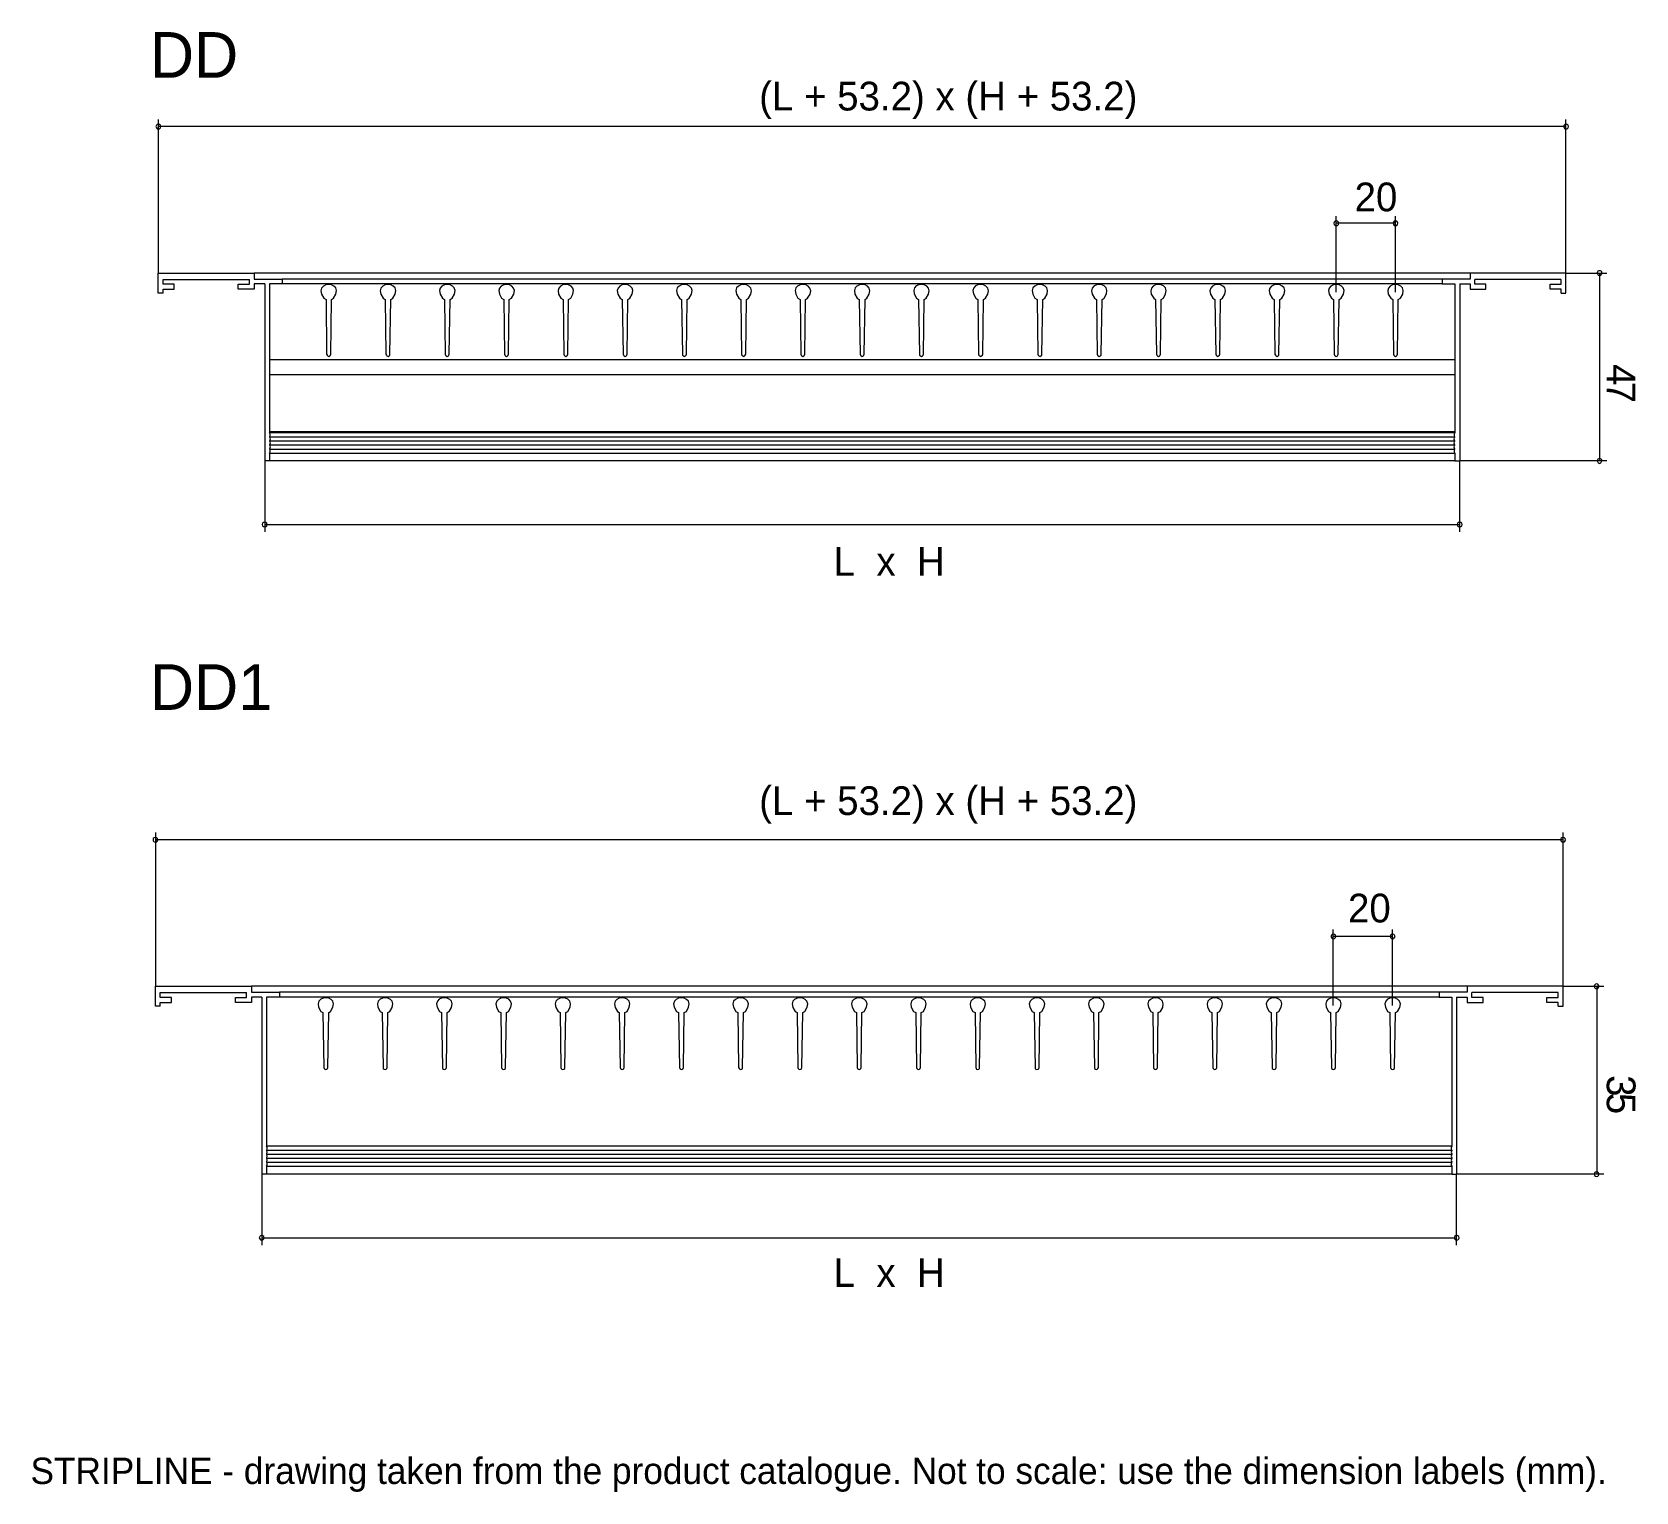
# Model space of a CAD drawing. Extents: x 0 to 244, y -13 to 208.
import ezdxf

# ---------------------------------------------------------------- set-up
doc = ezdxf.new("R2010")
doc.units = 0
for name, color, linetype in [('GEOMETRY', 7, 'Continuous'), ('NOTE', 1, 'Continuous'), ('TEXT', 7, 'Continuous')]:
    doc.layers.add(name, color=color, linetype=linetype)

msp = doc.modelspace()

# ---------------------------------------------------------------- linework, layer by layer
at = {"layer": 'GEOMETRY', "lineweight": 13}
for points in [[(19.4, 195.24), (19.4, 171.91)], [(233.13, 171.91), (233.13, 195.24)], [(233.13, 194.15), (19.4, 194.15)], [(198.26, 169.02), (198.26, 180.55)], [(207.26, 169.02), (207.26, 180.55)], [(207.26, 179.46), (198.26, 179.46)], [(20.14, 168.86), (19.4, 168.86), (19.4, 171.91), (33.98, 171.91)], [(20.14, 170.91), (33.24, 170.91)], [(20.14, 168.86), (20.14, 169.47), (21.84, 169.47), (21.84, 170.21), (20.14, 170.21), (20.14, 170.91)], [(33.24, 170.21), (33.24, 170.91)], [(218.57, 171.91), (33.98, 171.91)], [(33.98, 171.91), (33.98, 170.98)], [(33.98, 170.98), (38.23, 170.98), (38.23, 170.27), (36.3, 170.27)], [(214.33, 170.98), (38.23, 170.98)], [(218.57, 170.98), (214.33, 170.98), (214.33, 170.27), (216.26, 170.27)], [(232.42, 168.86), (233.13, 168.86), (233.13, 171.91), (218.57, 171.91)], [(218.57, 171.91), (218.57, 170.98)], [(232.42, 170.91), (219.31, 170.91)], [(219.31, 170.21), (219.31, 170.91)], [(232.42, 168.86), (232.42, 169.47), (230.72, 169.47), (230.72, 170.21), (232.42, 170.21), (232.42, 170.91)], [(233.13, 171.91), (239.33, 171.91)], [(238.23, 171.91), (238.23, 143.38)], [(33.98, 169.47), (31.54, 169.47), (31.54, 170.21), (33.25, 170.21)], [(33.98, 170.27), (33.98, 169.47)], [(35.56, 170.27), (33.98, 170.27)], [(35.56, 170.27), (35.56, 143.38)], [(36.3, 170.27), (36.3, 147.62)], [(214.33, 170.27), (38.23, 170.27)], [(216.26, 170.27), (216.26, 147.62)], [(217, 170.27), (217, 143.38)], [(217, 170.27), (218.57, 170.27)], [(218.57, 170.27), (218.57, 169.47)], [(218.57, 169.47), (220.98, 169.47), (220.98, 170.21), (219.31, 170.21)], [(216.26, 158.74), (36.3, 158.74)], [(216.26, 156.46), (36.3, 156.46)], [(216.26, 147.81), (36.3, 147.81)], [(36.33, 147.04), (36.39, 147.24), (36.39, 147.43), (36.3, 147.62)], [(216.26, 147.62), (36.3, 147.62)], [(36.33, 147.04), (36.3, 147.01), (36.33, 146.98)], [(36.3, 147.01), (216.23, 147.01)], [(36.33, 146.43), (36.3, 146.4), (36.33, 146.37)], [(36.3, 146.4), (216.23, 146.4)], [(36.33, 146.43), (36.43, 146.72), (36.33, 146.98)], [(36.33, 145.82), (36.43, 146.11), (36.33, 146.37)], [(216.23, 146.98), (216.13, 146.72), (216.23, 146.43)], [(216.23, 146.37), (216.13, 146.11), (216.23, 145.82)], [(216.26, 147.62), (216.16, 147.43), (216.16, 147.24), (216.23, 147.04)], [(216.23, 146.98), (216.23, 147.04)], [(216.23, 146.37), (216.23, 146.43)], [(36.33, 145.82), (36.3, 145.79), (36.33, 145.76)], [(36.3, 145.79), (216.23, 145.79)], [(36.33, 145.21), (36.3, 145.18), (36.33, 145.15)], [(36.3, 145.18), (216.23, 145.18)], [(36.3, 144.57), (36.39, 144.76), (36.39, 144.96), (36.33, 145.15)], [(36.3, 144.57), (36.3, 143.38)], [(36.3, 144.57), (216.26, 144.57)], [(36.33, 145.21), (36.43, 145.5), (36.33, 145.76)], [(216.23, 145.76), (216.13, 145.5), (216.23, 145.21)], [(216.23, 145.15), (216.16, 144.96), (216.16, 144.76), (216.26, 144.57)], [(216.23, 145.76), (216.23, 145.82)], [(216.23, 145.15), (216.23, 145.21)], [(216.26, 144.57), (216.26, 143.38)], [(36.3, 143.38), (35.56, 143.38)], [(35.56, 143.38), (35.56, 132.62)], [(216.26, 143.38), (36.3, 143.38)], [(216.26, 143.38), (217, 143.38)], [(217, 132.62), (217, 143.38)], [(239.33, 143.38), (217, 143.38)], [(35.56, 133.71), (217, 133.71)], [(18.97, 86.94), (18.97, 63.58)], [(232.7, 85.82), (18.97, 85.82)], [(232.7, 63.58), (232.7, 86.94)], [(197.8, 60.69), (197.8, 72.23)], [(206.8, 71.13), (197.8, 71.13)], [(206.8, 60.69), (206.8, 72.23)], [(19.71, 60.56), (18.97, 60.56), (18.97, 63.58), (33.55, 63.58)], [(218.11, 63.58), (33.55, 63.58)], [(33.55, 63.58), (33.55, 62.68)], [(231.96, 60.56), (232.7, 60.56), (232.7, 63.58), (218.11, 63.58)], [(218.11, 63.58), (218.11, 62.68)], [(232.7, 63.58), (238.9, 63.58)], [(237.81, 63.58), (237.81, 35.05)], [(19.71, 62.62), (32.81, 62.62)], [(19.71, 60.56), (19.71, 61.14), (21.41, 61.14), (21.41, 61.88), (19.71, 61.88), (19.71, 62.62)], [(33.55, 61.14), (31.11, 61.14), (31.11, 61.88), (32.82, 61.88)], [(32.82, 61.88), (32.82, 62.62)], [(33.55, 62.68), (37.8, 62.68), (37.8, 61.94), (35.84, 61.94)], [(33.55, 61.94), (33.55, 61.14)], [(35.13, 61.94), (33.55, 61.94)], [(35.13, 61.94), (35.13, 35.05)], [(35.84, 61.94), (35.84, 39.29)], [(213.87, 62.68), (37.8, 62.68)], [(213.87, 61.94), (37.8, 61.94)], [(218.11, 62.68), (213.87, 62.68), (213.87, 61.94), (215.83, 61.94)], [(215.83, 61.94), (215.83, 39.29)], [(216.53, 61.94), (216.53, 35.05)], [(216.53, 61.94), (218.11, 61.94)], [(218.11, 61.94), (218.11, 61.14)], [(218.11, 61.14), (220.55, 61.14), (220.55, 61.88), (218.85, 61.88)], [(231.96, 62.62), (218.85, 62.62)], [(218.85, 61.88), (218.85, 62.62)], [(231.96, 60.56), (231.96, 61.14), (230.25, 61.14), (230.25, 61.88), (231.96, 61.88), (231.96, 62.62)], [(35.87, 38.72), (35.96, 38.91), (35.96, 39.13), (35.84, 39.29)], [(215.83, 39.29), (35.84, 39.29)], [(215.83, 39.29), (215.7, 39.13), (215.7, 38.91), (215.79, 38.72)], [(35.84, 36.27), (35.96, 36.43), (35.96, 36.66), (35.87, 36.82)], [(35.87, 38.72), (35.87, 38.65)], [(35.87, 38.68), (215.79, 38.68)], [(35.87, 38.14), (35.96, 38.39), (35.87, 38.65)], [(35.87, 38.14), (35.87, 38.04)], [(35.87, 38.07), (215.79, 38.07)], [(35.87, 37.53), (35.96, 37.78), (35.87, 38.04)], [(35.87, 37.53), (35.87, 37.43)], [(35.87, 37.46), (215.79, 37.46)], [(35.87, 36.91), (35.96, 37.17), (35.87, 37.43)], [(35.87, 36.91), (35.87, 36.82)], [(35.87, 36.88), (215.79, 36.88)], [(215.79, 38.65), (215.7, 38.39), (215.79, 38.14)], [(215.79, 38.04), (215.7, 37.78), (215.79, 37.53)], [(215.79, 37.43), (215.7, 37.17), (215.79, 36.91)], [(215.79, 36.82), (215.7, 36.66), (215.7, 36.43), (215.83, 36.27)], [(215.79, 38.65), (215.79, 38.71)], [(215.79, 38.04), (215.79, 38.14)], [(215.79, 37.43), (215.79, 37.53)], [(215.79, 36.82), (215.79, 36.91)], [(35.84, 35.05), (35.13, 35.05)], [(35.13, 35.05), (35.13, 24.29)], [(35.84, 36.27), (35.84, 35.05)], [(35.84, 36.27), (215.83, 36.27)], [(215.83, 35.05), (35.84, 35.05)], [(215.83, 36.27), (215.83, 35.05)], [(215.83, 35.05), (216.53, 35.05)], [(216.53, 24.29), (216.53, 35.05)], [(238.9, 35.05), (216.53, 35.05)], [(35.13, 25.38), (216.53, 25.38)]]:
    msp.add_lwpolyline(points, dxfattribs=at)
for points in [[(19.4, 193.79), (19.59, 193.82), (19.72, 193.98), (19.78, 194.15), (19.72, 194.34), (19.59, 194.47), (19.4, 194.53), (19.24, 194.47), (19.11, 194.34), (19.04, 194.15), (19.11, 193.98), (19.24, 193.82), (19.4, 193.79)], [(233.13, 193.79), (233.32, 193.82), (233.45, 193.98), (233.51, 194.15), (233.45, 194.34), (233.32, 194.47), (233.13, 194.53), (232.96, 194.47), (232.84, 194.34), (232.77, 194.15), (232.84, 193.98), (232.96, 193.82), (233.13, 193.79)], [(198.26, 179.11), (198.43, 179.14), (198.59, 179.27), (198.62, 179.46), (198.59, 179.65), (198.43, 179.78), (198.26, 179.81), (198.07, 179.78), (197.94, 179.65), (197.88, 179.46), (197.94, 179.27), (198.07, 179.14), (198.26, 179.11)], [(207.26, 179.11), (207.45, 179.14), (207.58, 179.27), (207.62, 179.46), (207.58, 179.65), (207.45, 179.78), (207.26, 179.81), (207.07, 179.78), (206.94, 179.65), (206.91, 179.46), (206.94, 179.27), (207.07, 179.14), (207.26, 179.11)], [(238.23, 171.53), (238.43, 171.59), (238.56, 171.79), (238.6, 171.96), (238.57, 172.08), (238.49, 172.18), (238.37, 172.23), (238.24, 172.25), (238.1, 172.23), (237.98, 172.18), (237.9, 172.09), (237.87, 171.96), (237.91, 171.79), (238.04, 171.59), (238.23, 171.53)], [(45.71, 167.9), (46.03, 168.09), (46.38, 168.72), (46.47, 169.24), (46.35, 169.64), (46.08, 169.93), (45.7, 170.1), (45.28, 170.15), (44.85, 170.09), (44.48, 169.91), (44.21, 169.63), (44.1, 169.22), (44.2, 168.71), (44.55, 168.09), (44.88, 167.9), (44.97, 159.57), (45.04, 159.41), (45.13, 159.32), (45.29, 159.25), (45.45, 159.32), (45.55, 159.41), (45.58, 159.57), (45.71, 167.9)], [(54.71, 167.9), (55.03, 168.09), (55.38, 168.72), (55.47, 169.24), (55.35, 169.64), (55.08, 169.93), (54.7, 170.1), (54.27, 170.15), (53.85, 170.09), (53.48, 169.91), (53.21, 169.62), (53.1, 169.22), (53.19, 168.71), (53.55, 168.09), (53.87, 167.9), (53.97, 159.57), (54.03, 159.41), (54.13, 159.32), (54.29, 159.25), (54.45, 159.32), (54.55, 159.41), (54.58, 159.57), (54.71, 167.9)], [(63.7, 167.9), (64.02, 168.09), (64.38, 168.72), (64.47, 169.23), (64.35, 169.64), (64.08, 169.92), (63.71, 170.09), (63.28, 170.15), (62.85, 170.09), (62.48, 169.92), (62.21, 169.63), (62.09, 169.23), (62.19, 168.71), (62.55, 168.09), (62.87, 167.9), (62.97, 159.57), (63.03, 159.41), (63.13, 159.32), (63.29, 159.25), (63.45, 159.32), (63.54, 159.41), (63.58, 159.57), (63.7, 167.9)], [(72.7, 167.9), (73.02, 168.09), (73.37, 168.72), (73.47, 169.23), (73.35, 169.63), (73.08, 169.92), (72.71, 170.09), (72.28, 170.15), (71.86, 170.09), (71.49, 169.92), (71.22, 169.63), (71.1, 169.23), (71.19, 168.72), (71.54, 168.09), (71.87, 167.9), (71.96, 159.57), (72.03, 159.41), (72.12, 159.32), (72.28, 159.25), (72.44, 159.32), (72.54, 159.41), (72.57, 159.57), (72.7, 167.9)], [(81.7, 167.9), (82.02, 168.09), (82.37, 168.72), (82.46, 169.23), (82.35, 169.63), (82.08, 169.92), (81.7, 170.09), (81.28, 170.15), (80.85, 170.09), (80.48, 169.92), (80.21, 169.63), (80.1, 169.23), (80.19, 168.72), (80.54, 168.09), (80.86, 167.9), (80.99, 159.57), (81.02, 159.41), (81.12, 159.32), (81.28, 159.25), (81.44, 159.32), (81.54, 159.41), (81.57, 159.57), (81.7, 167.9)], [(90.69, 167.9), (91.01, 168.09), (91.37, 168.72), (91.46, 169.23), (91.34, 169.63), (91.07, 169.92), (90.7, 170.09), (90.28, 170.15), (89.85, 170.09), (89.48, 169.92), (89.21, 169.63), (89.09, 169.23), (89.19, 168.72), (89.54, 168.09), (89.86, 167.9), (89.99, 159.57), (90.02, 159.41), (90.15, 159.32), (90.28, 159.25), (90.43, 159.32), (90.53, 159.41), (90.6, 159.57), (90.69, 167.9)], [(99.69, 167.9), (100.01, 168.09), (100.37, 168.71), (100.47, 169.23), (100.35, 169.63), (100.08, 169.92), (99.71, 170.09), (99.28, 170.15), (98.85, 170.09), (98.48, 169.92), (98.21, 169.64), (98.09, 169.23), (98.18, 168.72), (98.53, 168.09), (98.85, 167.9), (98.98, 159.57), (99.01, 159.41), (99.14, 159.32), (99.27, 159.25), (99.43, 159.32), (99.53, 159.41), (99.59, 159.57), (99.69, 167.9)], [(108.69, 167.9), (109.01, 168.09), (109.37, 168.71), (109.46, 169.22), (109.35, 169.62), (109.08, 169.91), (108.71, 170.09), (108.28, 170.15), (107.86, 170.1), (107.48, 169.93), (107.21, 169.64), (107.09, 169.24), (107.18, 168.72), (107.53, 168.09), (107.85, 167.9), (107.98, 159.57), (108.01, 159.41), (108.14, 159.32), (108.27, 159.25), (108.43, 159.32), (108.53, 159.41), (108.59, 159.57), (108.69, 167.9)], [(117.68, 167.9), (118, 168.09), (118.36, 168.71), (118.46, 169.22), (118.35, 169.63), (118.08, 169.91), (117.71, 170.09), (117.28, 170.15), (116.86, 170.1), (116.48, 169.93), (116.21, 169.64), (116.09, 169.24), (116.18, 168.72), (116.53, 168.09), (116.85, 167.9), (116.98, 159.57), (117.01, 159.41), (117.14, 159.32), (117.26, 159.25), (117.43, 159.32), (117.52, 159.41), (117.58, 159.57), (117.68, 167.9)], [(126.71, 167.9), (127, 168.09), (127.36, 168.71), (127.46, 169.22), (127.35, 169.63), (127.08, 169.91), (126.71, 170.09), (126.29, 170.15), (125.86, 170.1), (125.49, 169.93), (125.21, 169.64), (125.09, 169.24), (125.18, 168.72), (125.52, 168.09), (125.84, 167.9), (125.97, 159.57), (126, 159.41), (126.13, 159.32), (126.26, 159.25), (126.42, 159.32), (126.55, 159.41), (126.58, 159.57), (126.71, 167.9)], [(135.71, 167.9), (136, 168.09), (136.35, 168.71), (136.45, 169.22), (136.34, 169.62), (136.08, 169.91), (135.71, 170.09), (135.29, 170.15), (134.87, 170.1), (134.49, 169.94), (134.22, 169.65), (134.1, 169.25), (134.18, 168.73), (134.52, 168.09), (134.84, 167.9), (134.97, 159.57), (135, 159.41), (135.13, 159.32), (135.29, 159.25), (135.42, 159.32), (135.55, 159.41), (135.58, 159.57), (135.71, 167.9)], [(144.7, 167.9), (144.99, 168.09), (145.35, 168.71), (145.45, 169.22), (145.34, 169.62), (145.07, 169.91), (144.71, 170.09), (144.29, 170.15), (143.86, 170.1), (143.49, 169.94), (143.22, 169.65), (143.1, 169.25), (143.18, 168.73), (143.52, 168.09), (143.84, 167.9), (143.96, 159.57), (144, 159.41), (144.13, 159.32), (144.29, 159.25), (144.41, 159.32), (144.54, 159.41), (144.58, 159.57), (144.7, 167.9)], [(153.7, 167.9), (154.02, 168.09), (154.35, 168.72), (154.44, 169.24), (154.32, 169.64), (154.05, 169.93), (153.68, 170.1), (153.27, 170.16), (152.85, 170.1), (152.48, 169.93), (152.21, 169.64), (152.1, 169.24), (152.18, 168.72), (152.51, 168.09), (152.83, 167.9), (152.96, 159.57), (152.99, 159.41), (153.12, 159.32), (153.28, 159.25), (153.41, 159.32), (153.54, 159.41), (153.57, 159.57), (153.7, 167.9)], [(162.7, 167.9), (163.02, 168.09), (163.35, 168.73), (163.44, 169.25), (163.32, 169.65), (163.04, 169.94), (162.67, 170.1), (162.25, 170.15), (161.83, 170.09), (161.46, 169.91), (161.19, 169.62), (161.09, 169.22), (161.18, 168.71), (161.54, 168.09), (161.83, 167.9), (161.96, 159.57), (162.02, 159.41), (162.12, 159.32), (162.28, 159.25), (162.41, 159.32), (162.54, 159.41), (162.57, 159.57), (162.7, 167.9)], [(171.69, 167.9), (172.01, 168.09), (172.35, 168.73), (172.43, 169.25), (172.31, 169.65), (172.04, 169.94), (171.67, 170.1), (171.24, 170.15), (170.82, 170.09), (170.45, 169.91), (170.19, 169.62), (170.08, 169.22), (170.18, 168.71), (170.54, 168.09), (170.82, 167.9), (170.95, 159.57), (171.02, 159.41), (171.11, 159.32), (171.27, 159.25), (171.4, 159.32), (171.53, 159.41), (171.56, 159.57), (171.69, 167.9)], [(180.69, 167.9), (181.01, 168.09), (181.35, 168.72), (181.44, 169.24), (181.32, 169.64), (181.05, 169.93), (180.67, 170.1), (180.25, 170.15), (179.82, 170.09), (179.45, 169.91), (179.19, 169.63), (179.08, 169.22), (179.18, 168.71), (179.53, 168.09), (179.82, 167.9), (179.95, 159.57), (180.01, 159.41), (180.11, 159.32), (180.27, 159.25), (180.4, 159.32), (180.53, 159.41), (180.56, 159.57), (180.69, 167.9)], [(189.69, 167.9), (190.01, 168.09), (190.36, 168.72), (190.45, 169.24), (190.33, 169.64), (190.06, 169.93), (189.68, 170.1), (189.25, 170.15), (188.83, 170.09), (188.45, 169.91), (188.18, 169.63), (188.07, 169.23), (188.17, 168.71), (188.53, 168.09), (188.85, 167.9), (188.95, 159.57), (189.01, 159.41), (189.11, 159.32), (189.27, 159.25), (189.43, 159.32), (189.53, 159.41), (189.56, 159.57), (189.69, 167.9)], [(198.68, 167.9), (199, 168.09), (199.36, 168.72), (199.45, 169.23), (199.33, 169.64), (199.06, 169.92), (198.68, 170.09), (198.25, 170.15), (197.83, 170.09), (197.45, 169.91), (197.18, 169.63), (197.07, 169.23), (197.17, 168.71), (197.53, 168.09), (197.85, 167.9), (197.94, 159.57), (198.01, 159.41), (198.1, 159.32), (198.26, 159.25), (198.43, 159.32), (198.52, 159.41), (198.55, 159.57), (198.68, 167.9)], [(207.68, 167.9), (208, 168.09), (208.35, 168.72), (208.44, 169.23), (208.33, 169.64), (208.05, 169.92), (207.68, 170.09), (207.25, 170.15), (206.82, 170.09), (206.45, 169.92), (206.18, 169.63), (206.07, 169.23), (206.16, 168.71), (206.52, 168.09), (206.84, 167.9), (206.94, 159.57), (207, 159.41), (207.1, 159.32), (207.26, 159.25), (207.42, 159.32), (207.52, 159.41), (207.55, 159.57), (207.68, 167.9)], [(238.23, 143), (238.43, 143.06), (238.55, 143.26), (238.6, 143.42), (238.57, 143.55), (238.49, 143.64), (238.37, 143.69), (238.23, 143.71), (238.1, 143.69), (237.98, 143.64), (237.9, 143.55), (237.87, 143.42), (237.91, 143.26), (238.04, 143.06), (238.23, 143)], [(35.56, 133.36), (35.75, 133.39), (35.88, 133.52), (35.91, 133.71), (35.88, 133.9), (35.75, 134.03), (35.56, 134.06), (35.37, 134.03), (35.24, 133.9), (35.2, 133.71), (35.24, 133.52), (35.37, 133.39), (35.56, 133.36)], [(217, 133.36), (217.16, 133.39), (217.32, 133.52), (217.35, 133.71), (217.32, 133.9), (217.16, 134.03), (217, 134.06), (216.8, 134.03), (216.68, 133.9), (216.61, 133.71), (216.68, 133.52), (216.8, 133.39), (217, 133.36)], [(18.97, 85.46), (19.16, 85.53), (19.29, 85.66), (19.32, 85.82), (19.29, 86.01), (19.16, 86.14), (18.97, 86.2), (18.77, 86.14), (18.65, 86.01), (18.61, 85.82), (18.65, 85.66), (18.77, 85.53), (18.97, 85.46)], [(232.7, 85.46), (232.89, 85.53), (233.02, 85.66), (233.05, 85.82), (233.02, 86.01), (232.89, 86.14), (232.7, 86.2), (232.5, 86.14), (232.37, 86.01), (232.34, 85.82), (232.37, 85.66), (232.5, 85.53), (232.7, 85.46)], [(197.8, 70.78), (198, 70.84), (198.12, 70.97), (198.19, 71.13), (198.12, 71.33), (198, 71.46), (197.8, 71.52), (197.64, 71.46), (197.51, 71.33), (197.45, 71.13), (197.51, 70.97), (197.64, 70.84), (197.8, 70.78)], [(206.8, 70.78), (206.99, 70.84), (207.12, 70.97), (207.19, 71.13), (207.12, 71.33), (206.99, 71.46), (206.8, 71.52), (206.64, 71.46), (206.51, 71.33), (206.44, 71.13), (206.51, 70.97), (206.64, 70.84), (206.8, 70.78)], [(237.81, 63.23), (237.97, 63.26), (238.09, 63.39), (238.16, 63.58), (238.09, 63.78), (237.97, 63.91), (237.81, 63.94), (237.61, 63.91), (237.48, 63.78), (237.42, 63.58), (237.48, 63.39), (237.61, 63.26), (237.81, 63.23)], [(45.28, 59.6), (45.57, 59.76), (45.93, 60.39), (46.02, 60.9), (45.91, 61.3), (45.65, 61.59), (45.28, 61.77), (44.86, 61.83), (44.43, 61.77), (44.06, 61.61), (43.79, 61.32), (43.67, 60.92), (43.75, 60.4), (44.09, 59.76), (44.41, 59.6), (44.54, 51.24), (44.58, 51.08), (44.7, 50.99), (44.83, 50.96), (44.99, 50.99), (45.12, 51.08), (45.15, 51.24), (45.28, 59.6)], [(54.28, 59.6), (54.57, 59.76), (54.92, 60.38), (55.02, 60.9), (54.91, 61.3), (54.65, 61.59), (54.28, 61.77), (53.86, 61.83), (53.44, 61.78), (53.07, 61.61), (52.8, 61.33), (52.67, 60.92), (52.76, 60.4), (53.09, 59.76), (53.41, 59.6), (53.54, 51.24), (53.57, 51.08), (53.7, 50.99), (53.86, 50.96), (53.99, 50.99), (54.12, 51.08), (54.15, 51.24), (54.28, 59.6)], [(63.27, 59.6), (63.56, 59.76), (63.92, 60.38), (64.02, 60.9), (63.91, 61.3), (63.65, 61.59), (63.28, 61.76), (62.86, 61.83), (62.43, 61.78), (62.06, 61.61), (61.79, 61.32), (61.67, 60.92), (61.75, 60.4), (62.09, 59.76), (62.41, 59.6), (62.54, 51.24), (62.57, 51.08), (62.7, 50.99), (62.86, 50.96), (62.99, 50.99), (63.11, 51.08), (63.15, 51.24), (63.27, 59.6)], [(72.27, 59.6), (72.59, 59.76), (72.92, 60.39), (73.01, 60.91), (72.89, 61.32), (72.62, 61.61), (72.25, 61.78), (71.84, 61.84), (71.42, 61.78), (71.05, 61.6), (70.79, 61.32), (70.67, 60.91), (70.75, 60.39), (71.08, 59.76), (71.4, 59.6), (71.53, 51.24), (71.56, 51.08), (71.69, 50.99), (71.85, 50.96), (71.98, 50.99), (72.11, 51.08), (72.14, 51.24), (72.27, 59.6)], [(81.27, 59.6), (81.59, 59.76), (81.92, 60.4), (82.01, 60.92), (81.89, 61.32), (81.61, 61.61), (81.24, 61.78), (80.82, 61.83), (80.4, 61.76), (80.03, 61.59), (79.77, 61.3), (79.66, 60.9), (79.76, 60.38), (80.11, 59.76), (80.4, 59.6), (80.53, 51.24), (80.56, 51.08), (80.69, 50.99), (80.85, 50.96), (80.98, 50.99), (81.11, 51.08), (81.14, 51.24), (81.27, 59.6)], [(90.26, 59.6), (90.58, 59.76), (90.92, 60.4), (91, 60.92), (90.88, 61.32), (90.61, 61.61), (90.24, 61.78), (89.81, 61.83), (89.39, 61.76), (89.03, 61.59), (88.76, 61.3), (88.65, 60.9), (88.75, 60.38), (89.11, 59.76), (89.4, 59.6), (89.52, 51.24), (89.59, 51.08), (89.69, 50.99), (89.85, 50.96), (89.97, 50.99), (90.1, 51.08), (90.13, 51.24), (90.26, 59.6)], [(99.26, 59.6), (99.58, 59.76), (99.92, 60.4), (100.01, 60.92), (99.89, 61.32), (99.62, 61.6), (99.24, 61.77), (98.82, 61.83), (98.4, 61.77), (98.03, 61.59), (97.76, 61.3), (97.65, 60.9), (97.75, 60.39), (98.1, 59.76), (98.39, 59.6), (98.52, 51.24), (98.58, 51.08), (98.68, 50.99), (98.84, 50.96), (98.97, 50.99), (99.1, 51.08), (99.13, 51.24), (99.26, 59.6)], [(108.26, 59.6), (108.58, 59.76), (108.92, 60.4), (109.01, 60.92), (108.89, 61.32), (108.62, 61.6), (108.25, 61.77), (107.82, 61.83), (107.4, 61.77), (107.03, 61.59), (106.76, 61.3), (106.65, 60.9), (106.74, 60.39), (107.1, 59.76), (107.42, 59.6), (107.52, 51.24), (107.58, 51.08), (107.68, 50.99), (107.84, 50.96), (108, 50.99), (108.1, 51.08), (108.13, 51.24), (108.26, 59.6)], [(117.25, 59.6), (117.57, 59.76), (117.92, 60.4), (118.01, 60.92), (117.89, 61.32), (117.62, 61.6), (117.25, 61.77), (116.82, 61.83), (116.4, 61.76), (116.02, 61.59), (115.76, 61.3), (115.64, 60.9), (115.74, 60.38), (116.1, 59.76), (116.42, 59.6), (116.51, 51.24), (116.58, 51.08), (116.67, 50.99), (116.83, 50.96), (117, 50.99), (117.09, 51.08), (117.12, 51.24), (117.25, 59.6)], [(126.25, 59.6), (126.57, 59.76), (126.92, 60.39), (127.01, 60.91), (126.89, 61.31), (126.62, 61.6), (126.25, 61.77), (125.82, 61.82), (125.4, 61.76), (125.02, 61.59), (124.75, 61.3), (124.64, 60.9), (124.74, 60.39), (125.09, 59.76), (125.41, 59.6), (125.51, 51.24), (125.57, 51.08), (125.67, 50.99), (125.83, 50.96), (125.99, 50.99), (126.09, 51.08), (126.12, 51.24), (126.25, 59.6)], [(135.25, 59.6), (135.57, 59.76), (135.91, 60.39), (136.01, 60.91), (135.89, 61.31), (135.62, 61.59), (135.25, 61.77), (134.83, 61.82), (134.4, 61.77), (134.03, 61.59), (133.76, 61.31), (133.65, 60.91), (133.74, 60.39), (134.09, 59.76), (134.41, 59.6), (134.51, 51.24), (134.57, 51.08), (134.67, 50.99), (134.83, 50.96), (134.99, 50.99), (135.08, 51.08), (135.12, 51.24), (135.25, 59.6)], [(144.24, 59.6), (144.56, 59.76), (144.91, 60.39), (145, 60.91), (144.89, 61.31), (144.62, 61.59), (144.25, 61.77), (143.82, 61.82), (143.4, 61.77), (143.03, 61.59), (142.76, 61.31), (142.65, 60.91), (142.74, 60.39), (143.08, 59.76), (143.41, 59.6), (143.54, 51.24), (143.57, 51.08), (143.66, 50.99), (143.83, 50.96), (143.98, 50.99), (144.08, 51.08), (144.11, 51.24), (144.24, 59.6)], [(153.24, 59.6), (153.56, 59.76), (153.91, 60.39), (154, 60.91), (153.88, 61.31), (153.62, 61.59), (153.24, 61.77), (152.82, 61.82), (152.4, 61.77), (152.03, 61.59), (151.76, 61.31), (151.64, 60.91), (151.73, 60.39), (152.08, 59.76), (152.4, 59.6), (152.53, 51.24), (152.56, 51.08), (152.66, 50.99), (152.82, 50.96), (152.98, 50.99), (153.08, 51.08), (153.14, 51.24), (153.24, 59.6)], [(162.23, 59.6), (162.56, 59.76), (162.91, 60.39), (163.01, 60.9), (162.89, 61.3), (162.63, 61.59), (162.25, 61.77), (161.83, 61.82), (161.4, 61.77), (161.03, 61.6), (160.76, 61.31), (160.64, 60.91), (160.73, 60.39), (161.08, 59.76), (161.4, 59.6), (161.53, 51.24), (161.56, 51.08), (161.69, 50.99), (161.82, 50.96), (161.98, 50.99), (162.07, 51.08), (162.14, 51.24), (162.23, 59.6)], [(171.23, 59.6), (171.55, 59.76), (171.91, 60.38), (172, 60.9), (171.89, 61.3), (171.63, 61.59), (171.25, 61.76), (170.83, 61.83), (170.4, 61.77), (170.03, 61.6), (169.76, 61.32), (169.64, 60.92), (169.73, 60.4), (170.08, 59.76), (170.4, 59.6), (170.53, 51.24), (170.56, 51.08), (170.69, 50.99), (170.81, 50.96), (170.97, 50.99), (171.07, 51.08), (171.14, 51.24), (171.23, 59.6)], [(180.23, 59.6), (180.55, 59.76), (180.9, 60.39), (181, 60.9), (180.89, 61.3), (180.62, 61.59), (180.25, 61.77), (179.83, 61.83), (179.4, 61.77), (179.03, 61.6), (178.75, 61.32), (178.64, 60.92), (178.73, 60.4), (179.07, 59.76), (179.39, 59.6), (179.52, 51.24), (179.55, 51.08), (179.68, 50.99), (179.81, 50.96), (179.97, 50.99), (180.07, 51.08), (180.13, 51.24), (180.23, 59.6)], [(189.26, 59.6), (189.54, 59.76), (189.9, 60.39), (190, 60.9), (189.89, 61.3), (189.62, 61.59), (189.25, 61.77), (188.83, 61.83), (188.41, 61.77), (188.03, 61.61), (187.76, 61.32), (187.64, 60.92), (187.73, 60.4), (188.07, 59.76), (188.39, 59.6), (188.52, 51.24), (188.55, 51.08), (188.68, 50.99), (188.81, 50.96), (188.97, 50.99), (189.1, 51.08), (189.13, 51.24), (189.26, 59.6)], [(198.25, 59.6), (198.54, 59.76), (198.9, 60.38), (198.99, 60.9), (198.88, 61.3), (198.62, 61.59), (198.25, 61.77), (197.84, 61.83), (197.41, 61.78), (197.04, 61.61), (196.77, 61.33), (196.65, 60.92), (196.73, 60.4), (197.06, 59.76), (197.39, 59.6), (197.51, 51.24), (197.55, 51.08), (197.67, 50.99), (197.83, 50.96), (197.96, 50.99), (198.09, 51.08), (198.12, 51.24), (198.25, 59.6)], [(207.25, 59.6), (207.54, 59.76), (207.89, 60.38), (207.99, 60.9), (207.88, 61.3), (207.62, 61.59), (207.25, 61.77), (206.83, 61.83), (206.41, 61.78), (206.04, 61.61), (205.76, 61.32), (205.64, 60.92), (205.73, 60.4), (206.06, 59.76), (206.38, 59.6), (206.51, 51.24), (206.54, 51.08), (206.67, 50.99), (206.83, 50.96), (206.96, 50.99), (207.09, 51.08), (207.12, 51.24), (207.25, 59.6)], [(237.81, 34.7), (237.97, 34.73), (238.09, 34.86), (238.16, 35.05), (238.09, 35.24), (237.97, 35.37), (237.81, 35.4), (237.61, 35.37), (237.48, 35.24), (237.42, 35.05), (237.48, 34.86), (237.61, 34.73), (237.81, 34.7)], [(35.13, 25.03), (35.29, 25.09), (35.45, 25.22), (35.48, 25.38), (35.45, 25.57), (35.29, 25.7), (35.13, 25.77), (34.94, 25.7), (34.81, 25.57), (34.74, 25.38), (34.81, 25.22), (34.94, 25.09), (35.13, 25.03)], [(216.53, 25.03), (216.73, 25.09), (216.86, 25.22), (216.92, 25.38), (216.86, 25.57), (216.73, 25.7), (216.53, 25.77), (216.37, 25.7), (216.21, 25.57), (216.18, 25.38), (216.21, 25.22), (216.37, 25.09), (216.53, 25.03)]]:
    msp.add_lwpolyline(points, close=True, dxfattribs=at)

# ---------------------------------------------------------------- texts
at = {"layer": 'NOTE'}
msp.add_text('STRIPLINE - drawing taken from the product catalogue. Not to scale: use the dimension labels (mm).', height=4, dxfattribs=at).set_placement((0, -12))
at = {"layer": 'TEXT'}
for s, height, p in [('DD', 6.936, (18.14, 201.56)), ('(L + 53.2) x (H + 53.2)', 4.3648, (110.64, 196.59)), ('20', 4.365, (201.04, 181.28)), ('L  x  H', 4.365, (121.95, 125.93)), ('DD1', 6.936, (18.14, 105.56)), ('(L + 53.2) x (H + 53.2)', 4.3648, (110.64, 89.59)), ('20', 4.365, (200.04, 73.28)), ('L  x  H', 4.365, (121.95, 17.92))]:
    msp.add_text(s, height=height, dxfattribs=at).set_placement(p)
for s, p in [('4', (239.33, 158.09)), ('7', (239.33, 155.4)), ('3', (239.33, 50.09)), ('5', (239.33, 47.4))]:
    msp.add_text(s, height=4.36, rotation=270, dxfattribs=at).set_placement(p)

doc.saveas('drawing.dxf')
